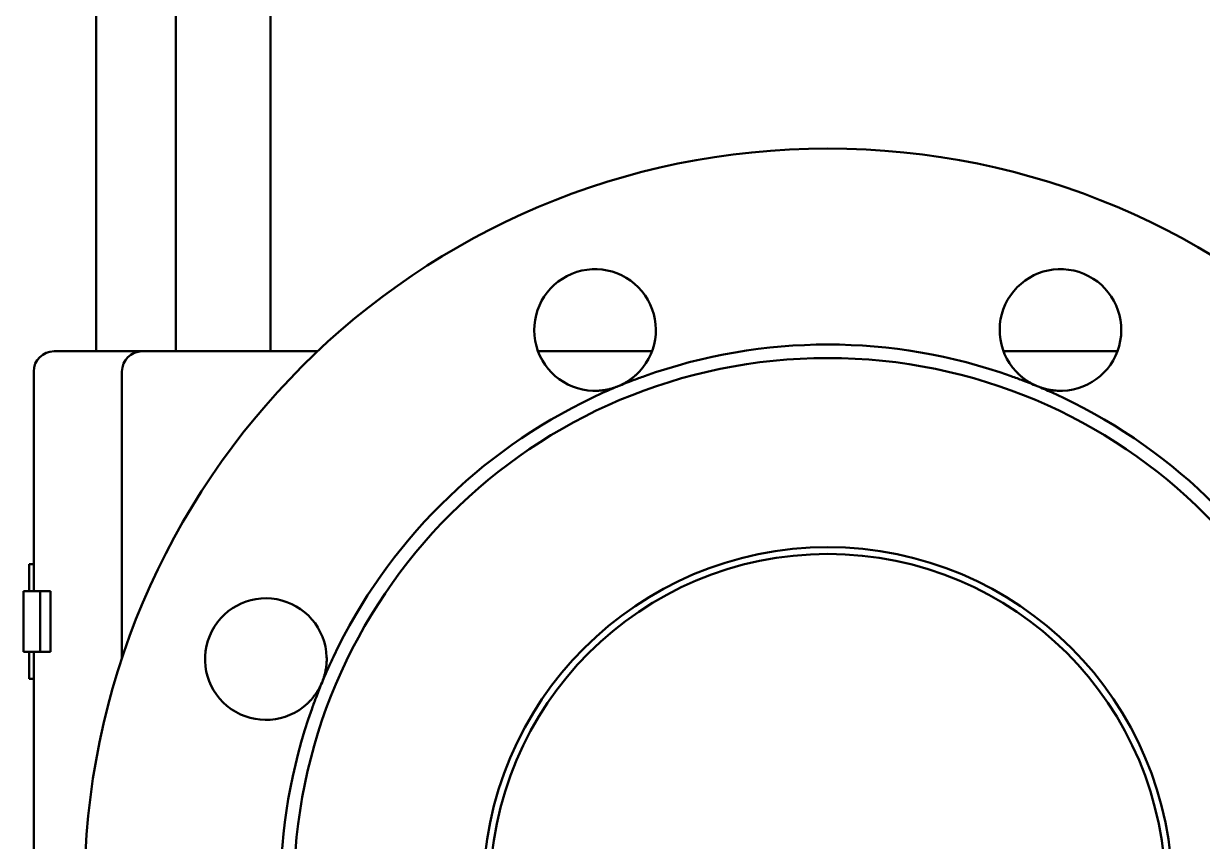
# Model space of a CAD drawing. Header units: millimetres. Extents: x 1510 to 10524, y 7125 to 13164.
# Drawn here: x 5078.78 to 5096.23, y 11287.2 to 11299.3 of the extents above; entities that cross this region are included whole.
import ezdxf

# ---------------------------------------------------------------- set-up
doc = ezdxf.new("R2010")
doc.units = ezdxf.units.MM
doc.header["$LTSCALE"] = 4
doc.layers.add('Visible (ISO)', color=7, linetype='Continuous', lineweight=50)

msp = doc.modelspace()

# ---------------------------------------------------------------- linework, layer by layer
at = {"layer": 'Visible (ISO)'}
for p, q in [((5079.86, 11319.154), (5079.86, 11294.454)), ((5081.04, 11319.154), (5081.04, 11294.454)), ((5082.44, 11319.154), (5082.44, 11294.454)), ((5080.54, 11294.454), (5079.235, 11294.454)), ((5082.264, 11294.454), (5080.54, 11294.454)), ((5082.264, 11294.454), (5083.135, 11294.454)), ((5088.084, 11294.454), (5086.397, 11294.454)), ((5094.972, 11294.454), (5093.286, 11294.454)), ((5078.935, 11294.154), (5078.935, 11290.904)), ((5080.24, 11289.904), (5080.24, 11294.154)), ((5078.867, 11291.304), (5078.935, 11291.304)), ((5078.867, 11290.904), (5078.867, 11291.304)), ((5078.785, 11290.904), (5079.029, 11290.904)), ((5078.785, 11290.904), (5078.785, 11290.004)), ((5079.029, 11290.904), (5079.182, 11290.904)), ((5079.029, 11290.004), (5079.029, 11290.904)), ((5079.182, 11290.904), (5079.182, 11290.004)), ((5079.029, 11290.004), (5078.785, 11290.004)), ((5078.867, 11289.604), (5078.867, 11290.004)), ((5078.935, 11290.004), (5078.935, 11284.054)), ((5079.029, 11290.004), (5079.182, 11290.004)), ((5078.867, 11289.604), (5078.935, 11289.604))]:
    msp.add_line(p, q, dxfattribs=at)
for radius in [11, 7.9, 5.1, 5]:
    msp.add_circle((5090.685, 11286.454), radius, dxfattribs=at)
for centre, radius, start, end in [((5087.241, 11294.769), 0.9, 316.9178, 268.0822), ((5094.129, 11294.769), 0.9, 271.9178, 223.0822), ((5090.685, 11286.454), 8.1, 70.4254, 109.5746), ((5079.235, 11294.154), 0.3, 90, 180), ((5080.54, 11294.154), 0.3, 90, 180), ((5090.685, 11286.454), 8.1, 109.5746, 110.8809), ((5090.685, 11286.454), 8.1, 69.1191, 70.4254), ((5090.685, 11286.454), 8.1, 112.5, 114.1191), ((5090.685, 11286.454), 8.1, 110.8809, 112.5), ((5090.685, 11286.454), 8.1, 67.5, 69.1191), ((5090.685, 11286.454), 8.1, 65.8809, 67.5), ((5090.685, 11286.454), 8.1, 115.4254, 154.5746), ((5090.685, 11286.454), 8.1, 114.1191, 115.4254), ((5090.685, 11286.454), 8.1, 64.5746, 65.8809), ((5090.685, 11286.454), 8.1, 25.4254, 64.5746), ((5082.37, 11289.898), 0.9, 1.9178, 313.0822), ((5090.685, 11286.454), 8.1, 154.5746, 155.8809), ((5090.685, 11286.454), 8.1, 155.8809, 157.5), ((5090.685, 11286.454), 8.1, 157.5, 159.1191), ((5090.685, 11286.454), 8.1, 159.1191, 160.4254), ((5090.685, 11286.454), 8.1, 160.4254, 199.5746)]:
    msp.add_arc(centre, radius, start, end, dxfattribs=at)
for points, knots in [([(5087.585, 11293.937), (5087.585, 11293.937), (5087.586, 11293.938), (5087.586, 11293.938), (5087.586, 11293.938), (5087.586, 11293.938), (5087.587, 11293.938), (5087.587, 11293.938), (5087.588, 11293.939), (5087.589, 11293.939), (5087.59, 11293.939), (5087.591, 11293.94), (5087.592, 11293.94), (5087.594, 11293.941), (5087.597, 11293.942), (5087.599, 11293.943), (5087.603, 11293.945), (5087.608, 11293.947), (5087.612, 11293.949), (5087.62, 11293.953), (5087.628, 11293.956), (5087.635, 11293.96), (5087.642, 11293.963), (5087.648, 11293.966), (5087.654, 11293.969), (5087.657, 11293.971), (5087.659, 11293.972), (5087.662, 11293.974), (5087.663, 11293.974), (5087.665, 11293.975), (5087.666, 11293.976), (5087.666, 11293.976), (5087.667, 11293.976), (5087.668, 11293.977), (5087.668, 11293.977), (5087.668, 11293.977), (5087.668, 11293.977), (5087.669, 11293.977), (5087.669, 11293.977), (5087.669, 11293.977), (5087.685, 11293.986), (5087.699, 11293.994), (5087.713, 11294.003), (5087.719, 11294.007), (5087.726, 11294.011), (5087.732, 11294.015), (5087.735, 11294.017), (5087.738, 11294.019), (5087.741, 11294.021), (5087.743, 11294.022), (5087.744, 11294.023), (5087.746, 11294.024), (5087.746, 11294.024), (5087.747, 11294.025), (5087.748, 11294.025), (5087.748, 11294.026), (5087.748, 11294.026), (5087.749, 11294.026), (5087.749, 11294.026), (5087.749, 11294.026), (5087.75, 11294.027), (5087.764, 11294.037), (5087.778, 11294.047), (5087.791, 11294.056), (5087.797, 11294.061), (5087.803, 11294.066), (5087.809, 11294.071), (5087.812, 11294.074), (5087.815, 11294.076), (5087.818, 11294.078), (5087.819, 11294.08), (5087.821, 11294.081), (5087.822, 11294.082), (5087.823, 11294.083), (5087.824, 11294.083), (5087.824, 11294.084), (5087.825, 11294.084), (5087.826, 11294.085), (5087.826, 11294.086), (5087.839, 11294.097), (5087.852, 11294.108), (5087.863, 11294.119), (5087.876, 11294.131), (5087.887, 11294.143), (5087.898, 11294.154)], [0, 0, 0, 0, 0.001953, 0.001953, 0.001953, 0.003906, 0.003906, 0.003906, 0.007812, 0.007812, 0.007812, 0.015625, 0.015625, 0.015625, 0.03125, 0.03125, 0.03125, 0.0625, 0.0625, 0.0625, 0.125, 0.125, 0.125, 0.1875, 0.1875, 0.1875, 0.21875, 0.21875, 0.21875, 0.234375, 0.234375, 0.234375, 0.242187, 0.242187, 0.242187, 0.246094, 0.246094, 0.246094, 0.25, 0.25, 0.25, 0.375, 0.375, 0.375, 0.4375, 0.4375, 0.4375, 0.46875, 0.46875, 0.46875, 0.484375, 0.484375, 0.484375, 0.492187, 0.492187, 0.492187, 0.496094, 0.496094, 0.496094, 0.5, 0.5, 0.5, 0.625, 0.625, 0.625, 0.6875, 0.6875, 0.6875, 0.71875, 0.71875, 0.71875, 0.734375, 0.734375, 0.734375, 0.742187, 0.742187, 0.742187, 0.75, 0.75, 0.75, 0.868685, 0.868685, 0.868685, 1, 1, 1, 1]), ([(5093.472, 11294.154), (5093.482, 11294.143), (5093.493, 11294.132), (5093.505, 11294.121), (5093.505, 11294.12), (5093.506, 11294.119), (5093.506, 11294.119), (5093.512, 11294.114), (5093.517, 11294.108), (5093.523, 11294.103), (5093.526, 11294.1), (5093.529, 11294.097), (5093.533, 11294.094), (5093.534, 11294.093), (5093.536, 11294.091), (5093.538, 11294.09), (5093.539, 11294.089), (5093.54, 11294.089), (5093.54, 11294.088), (5093.541, 11294.087), (5093.542, 11294.087), (5093.543, 11294.086), (5093.547, 11294.082), (5093.551, 11294.079), (5093.555, 11294.076), (5093.562, 11294.069), (5093.57, 11294.063), (5093.579, 11294.056), (5093.585, 11294.052), (5093.592, 11294.047), (5093.598, 11294.042), (5093.602, 11294.039), (5093.605, 11294.037), (5093.609, 11294.034), (5093.611, 11294.033), (5093.612, 11294.032), (5093.614, 11294.031), (5093.615, 11294.03), (5093.616, 11294.029), (5093.617, 11294.029), (5093.617, 11294.028), (5093.618, 11294.028), (5093.618, 11294.028), (5093.618, 11294.028), (5093.619, 11294.027), (5093.619, 11294.027), (5093.624, 11294.024), (5093.627, 11294.022), (5093.631, 11294.019), (5093.639, 11294.013), (5093.648, 11294.008), (5093.657, 11294.003), (5093.663, 11293.998), (5093.67, 11293.994), (5093.678, 11293.99), (5093.681, 11293.988), (5093.685, 11293.986), (5093.689, 11293.984), (5093.69, 11293.983), (5093.692, 11293.982), (5093.694, 11293.981), (5093.695, 11293.98), (5093.696, 11293.98), (5093.697, 11293.979), (5093.698, 11293.979), (5093.699, 11293.978), (5093.699, 11293.978), (5093.701, 11293.977), (5093.702, 11293.976), (5093.703, 11293.976), (5093.712, 11293.971), (5093.722, 11293.966), (5093.735, 11293.96), (5093.738, 11293.958), (5093.742, 11293.956), (5093.746, 11293.954), (5093.757, 11293.949), (5093.77, 11293.943), (5093.784, 11293.937)], [0, 0, 0, 0, 0.125, 0.125, 0.125, 0.131407, 0.131407, 0.131407, 0.1875, 0.1875, 0.1875, 0.21875, 0.21875, 0.21875, 0.234375, 0.234375, 0.234375, 0.242187, 0.242187, 0.242187, 0.248518, 0.248518, 0.248518, 0.293776, 0.293776, 0.293776, 0.375, 0.375, 0.375, 0.4375, 0.4375, 0.4375, 0.46875, 0.46875, 0.46875, 0.484375, 0.484375, 0.484375, 0.492187, 0.492187, 0.492187, 0.496094, 0.496094, 0.496094, 0.498337, 0.498337, 0.498337, 0.542625, 0.542625, 0.542625, 0.625, 0.625, 0.625, 0.6875, 0.6875, 0.6875, 0.71875, 0.71875, 0.71875, 0.734375, 0.734375, 0.734375, 0.742187, 0.742187, 0.742187, 0.748047, 0.748047, 0.748047, 0.765344, 0.765344, 0.765344, 0.875, 0.875, 0.875, 0.90625, 0.90625, 0.90625, 1, 1, 1, 1]), ([(5087.21, 11293.869), (5087.225, 11293.869), (5087.241, 11293.869), (5087.257, 11293.869), (5087.258, 11293.869), (5087.259, 11293.869), (5087.26, 11293.869), (5087.267, 11293.869), (5087.275, 11293.869), (5087.283, 11293.87), (5087.287, 11293.87), (5087.291, 11293.87), (5087.296, 11293.87), (5087.298, 11293.871), (5087.3, 11293.871), (5087.303, 11293.871), (5087.304, 11293.871), (5087.305, 11293.871), (5087.306, 11293.871), (5087.307, 11293.871), (5087.308, 11293.871), (5087.309, 11293.871), (5087.315, 11293.872), (5087.319, 11293.872), (5087.325, 11293.873), (5087.335, 11293.874), (5087.345, 11293.875), (5087.355, 11293.876), (5087.363, 11293.877), (5087.371, 11293.878), (5087.38, 11293.88), (5087.384, 11293.88), (5087.388, 11293.881), (5087.392, 11293.882), (5087.394, 11293.882), (5087.396, 11293.882), (5087.399, 11293.883), (5087.4, 11293.883), (5087.401, 11293.883), (5087.402, 11293.883), (5087.402, 11293.883), (5087.403, 11293.884), (5087.403, 11293.884), (5087.404, 11293.884), (5087.404, 11293.884), (5087.404, 11293.884), (5087.411, 11293.885), (5087.414, 11293.886), (5087.419, 11293.887), (5087.429, 11293.889), (5087.438, 11293.891), (5087.448, 11293.893), (5087.456, 11293.895), (5087.464, 11293.897), (5087.472, 11293.899), (5087.476, 11293.9), (5087.48, 11293.901), (5087.484, 11293.902), (5087.486, 11293.903), (5087.488, 11293.904), (5087.491, 11293.904), (5087.492, 11293.904), (5087.493, 11293.905), (5087.494, 11293.905), (5087.494, 11293.905), (5087.495, 11293.906), (5087.496, 11293.906), (5087.498, 11293.906), (5087.499, 11293.907), (5087.501, 11293.907), (5087.51, 11293.91), (5087.521, 11293.913), (5087.534, 11293.918), (5087.538, 11293.919), (5087.541, 11293.921), (5087.545, 11293.922), (5087.557, 11293.926), (5087.571, 11293.931), (5087.585, 11293.937)], [0, 0, 0, 0, 0.125, 0.125, 0.125, 0.131407, 0.131407, 0.131407, 0.1875, 0.1875, 0.1875, 0.21875, 0.21875, 0.21875, 0.234375, 0.234375, 0.234375, 0.242188, 0.242188, 0.242188, 0.248518, 0.248518, 0.248518, 0.293776, 0.293776, 0.293776, 0.375, 0.375, 0.375, 0.4375, 0.4375, 0.4375, 0.46875, 0.46875, 0.46875, 0.484375, 0.484375, 0.484375, 0.492188, 0.492188, 0.492188, 0.496094, 0.496094, 0.496094, 0.498337, 0.498337, 0.498337, 0.542625, 0.542625, 0.542625, 0.625, 0.625, 0.625, 0.6875, 0.6875, 0.6875, 0.71875, 0.71875, 0.71875, 0.734375, 0.734375, 0.734375, 0.742188, 0.742188, 0.742188, 0.748047, 0.748047, 0.748047, 0.765344, 0.765344, 0.765344, 0.875, 0.875, 0.875, 0.90625, 0.90625, 0.90625, 1, 1, 1, 1]), ([(5093.784, 11293.937), (5093.794, 11293.933), (5093.803, 11293.93), (5093.812, 11293.927), (5093.82, 11293.923), (5093.828, 11293.92), (5093.835, 11293.918), (5093.843, 11293.915), (5093.85, 11293.913), (5093.856, 11293.911), (5093.859, 11293.91), (5093.862, 11293.909), (5093.865, 11293.908), (5093.866, 11293.908), (5093.867, 11293.908), (5093.869, 11293.907), (5093.869, 11293.907), (5093.87, 11293.907), (5093.871, 11293.907), (5093.871, 11293.906), (5093.871, 11293.906), (5093.872, 11293.906), (5093.872, 11293.906), (5093.872, 11293.906), (5093.873, 11293.906), (5093.889, 11293.901), (5093.906, 11293.897), (5093.921, 11293.893), (5093.929, 11293.891), (5093.936, 11293.89), (5093.943, 11293.888), (5093.947, 11293.887), (5093.95, 11293.887), (5093.954, 11293.886), (5093.956, 11293.886), (5093.957, 11293.885), (5093.959, 11293.885), (5093.96, 11293.885), (5093.961, 11293.885), (5093.962, 11293.884), (5093.962, 11293.884), (5093.963, 11293.884), (5093.963, 11293.884), (5093.963, 11293.884), (5093.964, 11293.884), (5093.964, 11293.884), (5093.982, 11293.881), (5093.998, 11293.878), (5094.014, 11293.876), (5094.022, 11293.875), (5094.03, 11293.874), (5094.038, 11293.873), (5094.041, 11293.873), (5094.045, 11293.873), (5094.049, 11293.872), (5094.051, 11293.872), (5094.053, 11293.872), (5094.055, 11293.872), (5094.055, 11293.872), (5094.056, 11293.872), (5094.057, 11293.872), (5094.058, 11293.872), (5094.059, 11293.871), (5094.06, 11293.871), (5094.077, 11293.87), (5094.094, 11293.869), (5094.109, 11293.869), (5094.127, 11293.869), (5094.143, 11293.869), (5094.159, 11293.869)], [0, 0, 0, 0, 0.0625, 0.0625, 0.0625, 0.125, 0.125, 0.125, 0.1875, 0.1875, 0.1875, 0.21875, 0.21875, 0.21875, 0.234375, 0.234375, 0.234375, 0.242188, 0.242188, 0.242188, 0.246094, 0.246094, 0.246094, 0.25, 0.25, 0.25, 0.375, 0.375, 0.375, 0.4375, 0.4375, 0.4375, 0.46875, 0.46875, 0.46875, 0.484375, 0.484375, 0.484375, 0.492188, 0.492188, 0.492188, 0.496094, 0.496094, 0.496094, 0.5, 0.5, 0.5, 0.625, 0.625, 0.625, 0.6875, 0.6875, 0.6875, 0.71875, 0.71875, 0.71875, 0.734375, 0.734375, 0.734375, 0.742188, 0.742188, 0.742188, 0.75, 0.75, 0.75, 0.868685, 0.868685, 0.868685, 1, 1, 1, 1]), ([(5083.201, 11289.554), (5083.205, 11289.562), (5083.208, 11289.571), (5083.211, 11289.579), (5083.214, 11289.587), (5083.217, 11289.594), (5083.219, 11289.601), (5083.222, 11289.608), (5083.224, 11289.614), (5083.226, 11289.62), (5083.227, 11289.622), (5083.227, 11289.625), (5083.228, 11289.628), (5083.229, 11289.629), (5083.229, 11289.63), (5083.229, 11289.631), (5083.23, 11289.632), (5083.23, 11289.633), (5083.23, 11289.633), (5083.23, 11289.634), (5083.23, 11289.634), (5083.23, 11289.635), (5083.235, 11289.651), (5083.239, 11289.665), (5083.243, 11289.679), (5083.245, 11289.687), (5083.246, 11289.693), (5083.248, 11289.7), (5083.248, 11289.703), (5083.249, 11289.707), (5083.25, 11289.71), (5083.25, 11289.712), (5083.251, 11289.713), (5083.251, 11289.715), (5083.251, 11289.716), (5083.251, 11289.716), (5083.251, 11289.717), (5083.252, 11289.718), (5083.252, 11289.718), (5083.252, 11289.719), (5083.253, 11289.724), (5083.254, 11289.729), (5083.255, 11289.734), (5083.257, 11289.745), (5083.258, 11289.755), (5083.26, 11289.765), (5083.261, 11289.773), (5083.262, 11289.78), (5083.263, 11289.787), (5083.263, 11289.79), (5083.264, 11289.794), (5083.264, 11289.797), (5083.264, 11289.799), (5083.264, 11289.801), (5083.265, 11289.802), (5083.265, 11289.803), (5083.265, 11289.804), (5083.265, 11289.805), (5083.265, 11289.806), (5083.265, 11289.806), (5083.265, 11289.807), (5083.266, 11289.815), (5083.267, 11289.822), (5083.267, 11289.83), (5083.268, 11289.847), (5083.269, 11289.863), (5083.27, 11289.879), (5083.27, 11289.885), (5083.27, 11289.892), (5083.27, 11289.898)], [0, 0, 0, 0, 0.0625, 0.0625, 0.0625, 0.125, 0.125, 0.125, 0.1875, 0.1875, 0.1875, 0.21875, 0.21875, 0.21875, 0.234375, 0.234375, 0.234375, 0.242187, 0.242187, 0.242187, 0.25, 0.25, 0.25, 0.375, 0.375, 0.375, 0.4375, 0.4375, 0.4375, 0.46875, 0.46875, 0.46875, 0.484375, 0.484375, 0.484375, 0.492187, 0.492187, 0.492187, 0.5, 0.5, 0.5, 0.539262, 0.539262, 0.539262, 0.625, 0.625, 0.625, 0.6875, 0.6875, 0.6875, 0.71875, 0.71875, 0.71875, 0.734375, 0.734375, 0.734375, 0.742187, 0.742187, 0.742187, 0.75, 0.75, 0.75, 0.808024, 0.808024, 0.808024, 0.942611, 0.942611, 0.942611, 1, 1, 1, 1]), ([(5082.985, 11289.241), (5082.995, 11289.251), (5083.007, 11289.262), (5083.018, 11289.274), (5083.019, 11289.274), (5083.019, 11289.275), (5083.02, 11289.276), (5083.025, 11289.281), (5083.03, 11289.286), (5083.035, 11289.292), (5083.038, 11289.295), (5083.041, 11289.299), (5083.044, 11289.302), (5083.046, 11289.304), (5083.047, 11289.305), (5083.049, 11289.307), (5083.049, 11289.308), (5083.05, 11289.309), (5083.051, 11289.31), (5083.051, 11289.31), (5083.052, 11289.311), (5083.053, 11289.312), (5083.057, 11289.316), (5083.06, 11289.32), (5083.063, 11289.324), (5083.069, 11289.332), (5083.076, 11289.34), (5083.082, 11289.348), (5083.087, 11289.354), (5083.092, 11289.361), (5083.097, 11289.368), (5083.099, 11289.371), (5083.102, 11289.374), (5083.104, 11289.378), (5083.106, 11289.38), (5083.107, 11289.381), (5083.108, 11289.383), (5083.109, 11289.384), (5083.109, 11289.385), (5083.11, 11289.386), (5083.11, 11289.386), (5083.111, 11289.387), (5083.111, 11289.387), (5083.111, 11289.388), (5083.111, 11289.388), (5083.111, 11289.388), (5083.115, 11289.393), (5083.117, 11289.396), (5083.12, 11289.401), (5083.125, 11289.409), (5083.131, 11289.417), (5083.136, 11289.426), (5083.14, 11289.433), (5083.144, 11289.439), (5083.148, 11289.447), (5083.151, 11289.45), (5083.153, 11289.454), (5083.155, 11289.458), (5083.156, 11289.46), (5083.157, 11289.462), (5083.158, 11289.463), (5083.158, 11289.464), (5083.159, 11289.465), (5083.16, 11289.466), (5083.16, 11289.467), (5083.16, 11289.468), (5083.161, 11289.468), (5083.162, 11289.471), (5083.162, 11289.471), (5083.163, 11289.473), (5083.168, 11289.481), (5083.173, 11289.492), (5083.179, 11289.504), (5083.181, 11289.507), (5083.182, 11289.511), (5083.184, 11289.515), (5083.19, 11289.526), (5083.195, 11289.539), (5083.201, 11289.554)], [0, 0, 0, 0, 0.125, 0.125, 0.125, 0.131407, 0.131407, 0.131407, 0.1875, 0.1875, 0.1875, 0.21875, 0.21875, 0.21875, 0.234375, 0.234375, 0.234375, 0.242187, 0.242187, 0.242187, 0.248518, 0.248518, 0.248518, 0.293776, 0.293776, 0.293776, 0.375, 0.375, 0.375, 0.4375, 0.4375, 0.4375, 0.46875, 0.46875, 0.46875, 0.484375, 0.484375, 0.484375, 0.492187, 0.492187, 0.492187, 0.496094, 0.496094, 0.496094, 0.498337, 0.498337, 0.498337, 0.542625, 0.542625, 0.542625, 0.625, 0.625, 0.625, 0.6875, 0.6875, 0.6875, 0.71875, 0.71875, 0.71875, 0.734375, 0.734375, 0.734375, 0.742188, 0.742188, 0.742188, 0.748047, 0.748047, 0.748047, 0.765344, 0.765344, 0.765344, 0.875, 0.875, 0.875, 0.90625, 0.90625, 0.90625, 1, 1, 1, 1])]:
    msp.add_open_spline(points, degree=3, knots=knots, dxfattribs=at)
msp.add_open_spline([(5083.27, 11289.898), (5083.27, 11289.908), (5083.27, 11289.918), (5083.269, 11289.928)], degree=3, dxfattribs=at)

doc.saveas('drawing.dxf')
